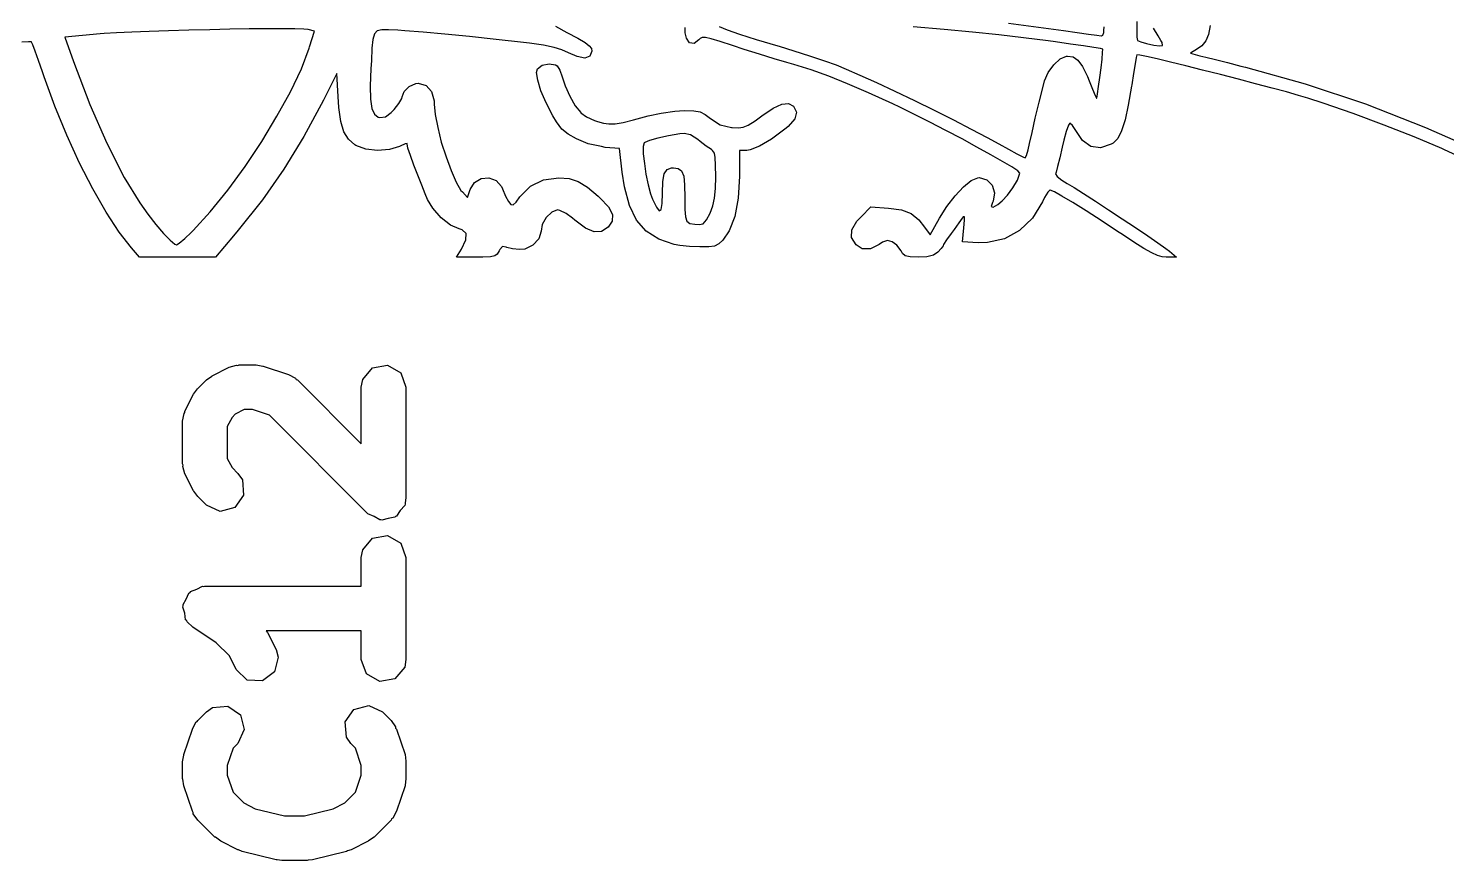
# Model space of a CAD drawing. Extents: x 83.4 to 116.6, y -116.6 to -83.4.
# Drawn here: x 106.759 to 111.523, y -91.118 to -88.323 of the extents above; entities that cross this region are included whole.
import ezdxf

# ---------------------------------------------------------------- set-up
doc = ezdxf.new("R2010")
doc.units = 0
doc.layers.add('BLACK', color=7, linetype='CONTINUOUS')

msp = doc.modelspace()

# ---------------------------------------------------------------- linework, layer by layer
at = {"layer": 'BLACK', "linetype": 'CONTINUOUS'}
for p, q in [((110.051, -88.3061), (110.185, -88.3237)), ((110.482, -88.3007), (110.482, -88.3304)), ((110.728, -88.3139), (110.723, -88.3439)), ((107, -88.3422), (106.882, -88.3526)), ((106.882, -88.3526), (106.911, -88.4351)), ((107.014, -88.3411), (107, -88.3422)), ((107.055, -88.3385), (107.014, -88.3411)), ((107.106, -88.336), (107.055, -88.3385)), ((107.165, -88.3336), (107.106, -88.336)), ((107.23, -88.3314), (107.165, -88.3336)), ((107.298, -88.3295), (107.23, -88.3314)), ((107.368, -88.3278), (107.298, -88.3295)), ((107.436, -88.3264), (107.368, -88.3278)), ((107.501, -88.3254), (107.436, -88.3264)), ((107.56, -88.3248), (107.501, -88.3254)), ((107.612, -88.3246), (107.56, -88.3248)), ((107.654, -88.325), (107.612, -88.3246)), ((107.684, -88.3259), (107.654, -88.325)), ((107.699, -88.3274), (107.684, -88.3259)), ((107.72, -88.3326), (107.699, -88.3274)), ((107.703, -88.3849), (107.72, -88.3326)), ((107.916, -88.3603), (107.913, -88.3899)), ((107.922, -88.3417), (107.916, -88.3603)), ((107.931, -88.3316), (107.922, -88.3417)), ((107.946, -88.3278), (107.931, -88.3316)), ((107.969, -88.328), (107.946, -88.3278)), ((108, -88.3299), (107.969, -88.328)), ((108.023, -88.3313), (108, -88.3299)), ((108.085, -88.336), (108.023, -88.3313)), ((108.158, -88.3426), (108.085, -88.336)), ((108.241, -88.3508), (108.158, -88.3426)), ((108.33, -88.3603), (108.241, -88.3508)), ((108.422, -88.3709), (108.33, -88.3603)), ((108.529, -88.3164), (108.568, -88.3374)), ((108.568, -88.3374), (108.605, -88.3566)), ((108.605, -88.3566), (108.629, -88.3708)), ((108.965, -88.3381), (108.965, -88.3206)), ((108.969, -88.3563), (108.965, -88.3381)), ((108.98, -88.3719), (108.969, -88.3563)), ((109.011, -88.362), (108.995, -88.3744)), ((109.015, -88.3574), (109.011, -88.362)), ((109.022, -88.3542), (109.015, -88.3574)), ((109.033, -88.3545), (109.022, -88.3542)), ((109.052, -88.3589), (109.033, -88.3545)), ((109.082, -88.3676), (109.052, -88.3589)), ((109.079, -88.3172), (109.106, -88.3282)), ((109.106, -88.3282), (109.147, -88.3425)), ((109.147, -88.3425), (109.203, -88.3605)), ((109.203, -88.3605), (109.276, -88.3822)), ((109.835, -88.3272), (109.731, -88.3187)), ((109.93, -88.3359), (109.835, -88.3272)), ((110.018, -88.345), (109.93, -88.3359)), ((110.101, -88.3548), (110.018, -88.345)), ((110.184, -88.3657), (110.101, -88.3548)), ((110.185, -88.3237), (110.236, -88.3309)), ((110.236, -88.3309), (110.282, -88.3374)), ((110.282, -88.3374), (110.32, -88.3428)), ((110.32, -88.3428), (110.348, -88.3465)), ((110.348, -88.3465), (110.362, -88.3484)), ((110.362, -88.3484), (110.363, -88.3485)), ((110.363, -88.3485), (110.368, -88.3463)), ((110.368, -88.3463), (110.371, -88.3372)), ((110.371, -88.3304), (110.372, -88.3187)), ((110.371, -88.3372), (110.371, -88.3304)), ((110.482, -88.3304), (110.482, -88.353)), ((110.482, -88.353), (110.484, -88.3638)), ((110.554, -88.348), (110.538, -88.3232)), ((110.563, -88.3642), (110.554, -88.348)), ((110.723, -88.3439), (110.714, -88.3657)), ((106.76, -88.3686), (106.737, -88.3702)), ((106.77, -88.3691), (106.76, -88.3686)), ((106.77, -88.3692), (106.77, -88.3691)), ((106.774, -88.3785), (106.77, -88.3692)), ((106.782, -88.4004), (106.774, -88.3785)), ((106.793, -88.4316), (106.782, -88.4004)), ((107.676, -88.4588), (107.702, -88.3895)), ((107.702, -88.3895), (107.703, -88.3849)), ((107.913, -88.3899), (107.911, -88.4327)), ((108.442, -88.3734), (108.422, -88.3709)), ((108.489, -88.3802), (108.442, -88.3734)), ((108.525, -88.3872), (108.489, -88.3802)), ((108.551, -88.3952), (108.525, -88.3872)), ((108.573, -88.4052), (108.551, -88.3952)), ((108.602, -88.418), (108.573, -88.4052)), ((108.629, -88.3708), (108.643, -88.3818)), ((108.643, -88.3818), (108.65, -88.3915)), ((108.651, -88.4), (108.645, -88.4172)), ((108.65, -88.3915), (108.651, -88.4)), ((108.995, -88.3744), (108.98, -88.3719)), ((109.124, -88.3813), (109.082, -88.3676)), ((109.163, -88.3939), (109.124, -88.3813)), ((109.215, -88.4102), (109.163, -88.3939)), ((109.264, -88.4255), (109.215, -88.4102)), ((109.276, -88.3822), (109.281, -88.3836)), ((109.281, -88.3836), (109.33, -88.3988)), ((109.33, -88.3988), (109.383, -88.4157)), ((110.209, -88.3691), (110.184, -88.3657)), ((110.259, -88.3763), (110.209, -88.3691)), ((110.303, -88.3826), (110.259, -88.3763)), ((110.337, -88.3878), (110.303, -88.3826)), ((110.36, -88.3914), (110.337, -88.3878)), ((110.368, -88.3932), (110.36, -88.3914)), ((110.365, -88.4266), (110.367, -88.4044)), ((110.367, -88.4044), (110.368, -88.3936)), ((110.368, -88.3936), (110.368, -88.3932)), ((110.484, -88.3638), (110.484, -88.3641)), ((110.484, -88.3641), (110.495, -88.3689)), ((110.495, -88.3689), (110.515, -88.3746)), ((110.515, -88.3746), (110.539, -88.3795)), ((110.539, -88.3795), (110.558, -88.3821)), ((110.558, -88.3821), (110.568, -88.3806)), ((110.567, -88.3713), (110.563, -88.3642)), ((110.568, -88.3806), (110.567, -88.3713)), ((110.686, -88.3916), (110.662, -88.4066)), ((110.662, -88.4066), (110.694, -88.4152)), ((110.7, -88.3818), (110.686, -88.3916)), ((110.714, -88.3657), (110.7, -88.3818)), ((106.806, -88.4689), (106.793, -88.4316)), ((106.911, -88.4351), (106.965, -88.5786)), ((107.909, -88.4579), (107.907, -88.517)), ((107.911, -88.4327), (107.909, -88.4579)), ((108.469, -88.459), (108.485, -88.4472)), ((108.485, -88.4472), (108.508, -88.4425)), ((108.508, -88.4425), (108.529, -88.4463)), ((108.529, -88.4463), (108.535, -88.4496)), ((108.535, -88.4496), (108.544, -88.4641)), ((108.628, -88.4232), (108.602, -88.418)), ((108.645, -88.4172), (108.628, -88.4232)), ((109.306, -88.4376), (109.264, -88.4255)), ((109.33, -88.4446), (109.306, -88.4376)), ((109.388, -88.4631), (109.33, -88.4446)), ((109.383, -88.4157), (109.433, -88.4321)), ((109.433, -88.4321), (109.472, -88.4461)), ((109.472, -88.4461), (109.506, -88.4599)), ((110.184, -88.4715), (110.203, -88.4453)), ((110.203, -88.4453), (110.225, -88.4256)), ((110.225, -88.4256), (110.246, -88.4164)), ((110.246, -88.4164), (110.249, -88.4163)), ((110.249, -88.4163), (110.268, -88.4193)), ((110.268, -88.4193), (110.284, -88.4301)), ((110.284, -88.4301), (110.299, -88.4511)), ((110.299, -88.4511), (110.316, -88.485)), ((110.358, -88.488), (110.362, -88.4559)), ((110.362, -88.4559), (110.365, -88.4266)), ((110.476, -88.4427), (110.471, -88.4747)), ((110.48, -88.4208), (110.476, -88.4427)), ((110.482, -88.4121), (110.48, -88.4208)), ((110.492, -88.4131), (110.482, -88.4121)), ((110.482, -88.4121), (110.482, -88.4121)), ((110.515, -88.4179), (110.492, -88.4131)), ((110.55, -88.4259), (110.515, -88.4179)), ((110.595, -88.4365), (110.55, -88.4259)), ((110.646, -88.4491), (110.595, -88.4365)), ((110.703, -88.4633), (110.646, -88.4491)), ((110.694, -88.4152), (110.714, -88.4203)), ((110.714, -88.4203), (110.746, -88.4284)), ((110.746, -88.4284), (110.786, -88.4385)), ((110.786, -88.4385), (110.831, -88.4498)), ((110.831, -88.4498), (110.847, -88.4538)), ((110.847, -88.4538), (111.047, -88.5094)), ((106.812, -88.4863), (106.806, -88.4689)), ((106.848, -88.585), (106.812, -88.4863)), ((107.639, -88.5362), (107.676, -88.4588)), ((107.795, -88.4748), (107.75, -88.5642)), ((107.799, -88.5518), (107.795, -88.4748)), ((108.466, -88.4711), (108.469, -88.459)), ((108.47, -88.4976), (108.466, -88.4711)), ((108.48, -88.5326), (108.47, -88.4976)), ((108.544, -88.4641), (108.552, -88.4856)), ((108.552, -88.4856), (108.562, -88.5166)), ((109.447, -88.4843), (109.388, -88.4631)), ((109.51, -88.5095), (109.447, -88.4843)), ((109.506, -88.4599), (109.552, -88.4801)), ((109.552, -88.4801), (109.608, -88.5054)), ((109.608, -88.5054), (109.669, -88.5345)), ((110.167, -88.519), (110.172, -88.4996)), ((110.172, -88.4996), (110.184, -88.4715)), ((110.316, -88.485), (110.322, -88.4996)), ((110.322, -88.4996), (110.333, -88.5279)), ((110.353, -88.5186), (110.358, -88.488)), ((110.471, -88.4747), (110.465, -88.5135)), ((110.763, -88.4784), (110.703, -88.4633)), ((110.823, -88.4938), (110.763, -88.4784)), ((110.881, -88.5091), (110.823, -88.4938)), ((107.594, -88.6187), (107.639, -88.5362)), ((107.802, -88.589), (107.799, -88.5518)), ((107.907, -88.517), (107.908, -88.5614)), ((108.014, -88.5535), (108.021, -88.5355)), ((108.021, -88.5355), (108.038, -88.5189)), ((108.038, -88.5189), (108.06, -88.5089)), ((108.06, -88.5089), (108.068, -88.5079)), ((108.068, -88.5079), (108.095, -88.5153)), ((108.095, -88.5153), (108.113, -88.5358)), ((108.113, -88.5358), (108.122, -88.5672)), ((108.498, -88.5733), (108.48, -88.5326)), ((108.562, -88.5166), (108.578, -88.5513)), ((108.578, -88.5513), (108.596, -88.5833)), ((109.581, -88.54), (109.51, -88.5095)), ((109.663, -88.5772), (109.581, -88.54)), ((109.669, -88.5345), (109.735, -88.5659)), ((110.154, -88.5717), (110.167, -88.519)), ((110.333, -88.5279), (110.342, -88.5484)), ((110.342, -88.5484), (110.347, -88.5578)), ((110.348, -88.5579), (110.35, -88.5433)), ((110.35, -88.5433), (110.353, -88.5186)), ((110.464, -88.5175), (110.453, -88.5817)), ((110.465, -88.5135), (110.464, -88.5175)), ((110.936, -88.5237), (110.881, -88.5091)), ((110.985, -88.537), (110.936, -88.5237)), ((111.025, -88.5485), (110.985, -88.537)), ((111.056, -88.5575), (111.025, -88.5485)), ((111.047, -88.5094), (111.25, -88.5773)), ((106.888, -88.6822), (106.848, -88.585)), ((106.965, -88.5786), (107.022, -88.7084)), ((107.75, -88.5642), (107.684, -88.6861)), ((107.809, -88.6358), (107.802, -88.589)), ((107.908, -88.5614), (107.913, -88.5925)), ((107.913, -88.5925), (107.921, -88.612)), ((107.977, -88.6064), (107.988, -88.5956)), ((107.988, -88.5956), (108.003, -88.5754)), ((108.003, -88.5754), (108.013, -88.5586)), ((108.013, -88.5586), (108.014, -88.5535)), ((108.122, -88.5672), (108.122, -88.5774)), ((108.122, -88.5774), (108.125, -88.6127)), ((108.52, -88.6166), (108.498, -88.5733)), ((108.596, -88.5833), (108.614, -88.6061)), ((108.93, -88.6014), (108.962, -88.5996)), ((108.962, -88.5996), (108.994, -88.6004)), ((108.994, -88.6004), (109.015, -88.604)), ((109.222, -88.6173), (109.261, -88.5916)), ((109.261, -88.5916), (109.29, -88.5779)), ((109.29, -88.5779), (109.312, -88.5757)), ((109.312, -88.5757), (109.329, -88.5845)), ((109.329, -88.5845), (109.329, -88.5846)), ((109.329, -88.5846), (109.339, -88.6044)), ((109.686, -88.5884), (109.663, -88.5772)), ((109.735, -88.6121), (109.686, -88.5884)), ((109.735, -88.5659), (109.801, -88.5985)), ((109.801, -88.5985), (109.866, -88.6308)), ((110.141, -88.6247), (110.154, -88.5717)), ((110.347, -88.5578), (110.348, -88.5579)), ((110.453, -88.5817), (110.443, -88.631)), ((111.108, -88.5746), (111.056, -88.5575)), ((111.209, -88.6095), (111.108, -88.5746)), ((111.25, -88.5773), (111.452, -88.6557)), ((107.543, -88.7032), (107.594, -88.6187)), ((107.819, -88.6704), (107.809, -88.6358)), ((107.921, -88.612), (107.934, -88.6216)), ((107.934, -88.6216), (107.94, -88.6229)), ((107.94, -88.6229), (107.958, -88.6203)), ((107.958, -88.6203), (107.977, -88.6064)), ((108.125, -88.6127), (108.134, -88.6567)), ((108.533, -88.6377), (108.52, -88.6166)), ((108.551, -88.6614), (108.533, -88.6377)), ((108.614, -88.6061), (108.615, -88.6073)), ((108.615, -88.6073), (108.634, -88.6202)), ((108.634, -88.6202), (108.661, -88.6327)), ((108.661, -88.6327), (108.671, -88.6365)), ((108.671, -88.6365), (108.691, -88.6418)), ((108.691, -88.6418), (108.709, -88.6443)), ((108.709, -88.6443), (108.73, -88.6434)), ((108.73, -88.6434), (108.757, -88.6389)), ((108.757, -88.6389), (108.792, -88.6303)), ((108.792, -88.6303), (108.841, -88.6173)), ((108.841, -88.6173), (108.884, -88.6078)), ((108.884, -88.6078), (108.93, -88.6014)), ((109.015, -88.604), (109.032, -88.6123)), ((109.032, -88.6123), (109.05, -88.6259)), ((109.05, -88.6259), (109.083, -88.6468)), ((109.083, -88.6468), (109.121, -88.6559)), ((109.16, -88.6553), (109.177, -88.648)), ((109.177, -88.648), (109.2, -88.6337)), ((109.2, -88.6337), (109.222, -88.6173)), ((109.333, -88.6272), (109.311, -88.6527)), ((109.339, -88.6044), (109.333, -88.6272)), ((109.787, -88.6384), (109.735, -88.6121)), ((109.841, -88.6662), (109.787, -88.6384)), ((109.866, -88.6308), (109.926, -88.6615)), ((110.13, -88.6727), (110.141, -88.6247)), ((110.257, -88.6413), (110.252, -88.6488)), ((110.257, -88.6414), (110.257, -88.6413)), ((110.266, -88.6496), (110.257, -88.6414)), ((110.443, -88.631), (110.431, -88.6674)), ((111.313, -88.6482), (111.209, -88.6095)), ((111.414, -88.6879), (111.313, -88.6482)), ((106.931, -88.7755), (106.888, -88.6822)), ((107.684, -88.6861), (107.617, -88.7963)), ((107.834, -88.6955), (107.819, -88.6704)), ((107.855, -88.7139), (107.834, -88.6955)), ((108.134, -88.6567), (108.146, -88.7054)), ((108.572, -88.6786), (108.551, -88.6614)), ((108.6, -88.6947), (108.572, -88.6786)), ((108.639, -88.7112), (108.6, -88.6947)), ((108.873, -88.6916), (108.845, -88.6996)), ((108.909, -88.6839), (108.873, -88.6916)), ((108.947, -88.6774), (108.909, -88.6839)), ((108.962, -88.6763), (108.947, -88.6774)), ((108.983, -88.6813), (108.962, -88.6763)), ((109.007, -88.6968), (108.983, -88.6813)), ((109.121, -88.6559), (109.123, -88.6561)), ((109.123, -88.6561), (109.144, -88.6574)), ((109.144, -88.6574), (109.16, -88.6553)), ((109.255, -88.6949), (109.215, -88.7194)), ((109.304, -88.6586), (109.255, -88.6949)), ((109.311, -88.6527), (109.304, -88.6586)), ((109.895, -88.6944), (109.841, -88.6662)), ((109.945, -88.7219), (109.895, -88.6944)), ((109.926, -88.6615), (109.979, -88.6893)), ((109.979, -88.6893), (110.018, -88.7108)), ((110.122, -88.71), (110.13, -88.6727)), ((110.245, -88.6692), (110.237, -88.6991)), ((110.252, -88.6488), (110.245, -88.6692)), ((110.277, -88.6667), (110.266, -88.6496)), ((110.299, -88.7002), (110.277, -88.6667)), ((110.418, -88.6926), (110.403, -88.7084)), ((110.431, -88.6674), (110.418, -88.6926)), ((111.506, -88.7264), (111.414, -88.6879)), ((111.452, -88.6557), (111.648, -88.7427)), ((107.022, -88.7084), (107.081, -88.8237)), ((107.487, -88.7868), (107.543, -88.7032)), ((107.859, -88.7166), (107.855, -88.7139)), ((107.892, -88.7285), (107.859, -88.7166)), ((107.932, -88.7333), (107.892, -88.7285)), ((107.972, -88.7306), (107.932, -88.7333)), ((108.006, -88.7202), (107.972, -88.7306)), ((108.008, -88.719), (108.006, -88.7202)), ((108.024, -88.7116), (108.008, -88.719)), ((108.031, -88.7099), (108.024, -88.7116)), ((108.031, -88.711), (108.031, -88.7099)), ((108.034, -88.7253), (108.031, -88.711)), ((108.043, -88.7504), (108.034, -88.7253)), ((108.146, -88.7054), (108.162, -88.7548)), ((108.684, -88.7204), (108.639, -88.7112)), ((108.696, -88.7229), (108.684, -88.7204)), ((108.744, -88.7263), (108.696, -88.7229)), ((108.753, -88.8067), (108.744, -88.7263)), ((108.827, -88.708), (108.824, -88.7204)), ((108.824, -88.7204), (108.824, -88.7449)), ((108.829, -88.7067), (108.827, -88.708)), ((108.845, -88.6996), (108.829, -88.7067)), ((109.015, -88.7029), (109.007, -88.6968)), ((109.036, -88.7189), (109.015, -88.7029)), ((109.053, -88.7297), (109.036, -88.7189)), ((109.057, -88.7334), (109.053, -88.7297)), ((109.063, -88.7421), (109.057, -88.7334)), ((109.066, -88.7575), (109.063, -88.7421)), ((109.172, -88.7329), (109.147, -88.7329)), ((109.147, -88.7329), (109.147, -88.8197)), ((109.183, -88.7316), (109.172, -88.7329)), ((109.215, -88.7194), (109.183, -88.7316)), ((109.992, -88.7475), (109.945, -88.7219)), ((110.018, -88.7108), (110.051, -88.7294)), ((110.051, -88.7294), (110.079, -88.7446)), ((110.111, -88.7505), (110.117, -88.7311)), ((110.117, -88.7311), (110.122, -88.71)), ((110.231, -88.7225), (110.223, -88.7578)), ((110.237, -88.6991), (110.231, -88.7225)), ((110.328, -88.7204), (110.299, -88.7002)), ((110.36, -88.7245), (110.328, -88.7204)), ((110.396, -88.7124), (110.36, -88.7245)), ((110.403, -88.7084), (110.396, -88.7124)), ((111.515, -88.7308), (111.506, -88.7264)), ((111.581, -88.761), (111.515, -88.7308)), ((106.975, -88.8624), (106.931, -88.7755)), ((107.429, -88.8664), (107.487, -88.7868)), ((108.054, -88.7822), (108.043, -88.7504)), ((108.067, -88.8168), (108.054, -88.7822)), ((108.162, -88.7548), (108.179, -88.801)), ((108.824, -88.7449), (108.828, -88.7771)), ((108.828, -88.7771), (108.833, -88.8131)), ((108.904, -88.7972), (108.919, -88.7916)), ((108.919, -88.7916), (108.926, -88.7913)), ((108.926, -88.7913), (108.942, -88.7936)), ((109.067, -88.7828), (109.066, -88.7575)), ((109.068, -88.8213), (109.067, -88.7828)), ((110.031, -88.7702), (109.992, -88.7475)), ((110.062, -88.7887), (110.031, -88.7702)), ((110.082, -88.8021), (110.062, -88.7887)), ((110.079, -88.7446), (110.099, -88.7547)), ((110.099, -88.7547), (110.107, -88.7579)), ((110.107, -88.7579), (110.111, -88.7505)), ((110.216, -88.7871), (110.211, -88.8066)), ((110.223, -88.7578), (110.216, -88.7871)), ((107.081, -88.8237), (107.133, -88.9094)), ((107.617, -88.7963), (107.545, -88.8996)), ((108.08, -88.8503), (108.067, -88.8168)), ((108.179, -88.801), (108.196, -88.8398)), ((108.257, -88.8407), (108.28, -88.8276)), ((108.28, -88.8276), (108.306, -88.8254)), ((108.306, -88.8254), (108.33, -88.8342)), ((108.33, -88.8342), (108.348, -88.8541)), ((108.446, -88.8531), (108.489, -88.8317)), ((108.489, -88.8317), (108.541, -88.8249)), ((108.541, -88.8249), (108.541, -88.8249)), ((108.541, -88.8249), (108.575, -88.828)), ((108.575, -88.828), (108.606, -88.8379)), ((108.606, -88.8379), (108.637, -88.8567)), ((108.761, -88.8552), (108.753, -88.8067)), ((108.833, -88.8131), (108.841, -88.8486)), ((108.889, -88.8767), (108.89, -88.8372)), ((108.89, -88.8372), (108.895, -88.8116)), ((108.895, -88.8116), (108.904, -88.7972)), ((108.942, -88.7936), (108.953, -88.8022)), ((108.953, -88.8022), (108.96, -88.8198)), ((108.96, -88.8198), (108.963, -88.8488)), ((109.067, -88.8609), (109.068, -88.8213)), ((109.147, -88.8197), (109.143, -88.8932)), ((109.9, -88.8557), (109.926, -88.8347)), ((109.926, -88.8347), (109.948, -88.8249)), ((109.948, -88.8249), (109.952, -88.8246)), ((109.952, -88.8246), (109.978, -88.8317)), ((109.978, -88.8317), (109.996, -88.8501)), ((110.066, -88.8587), (110.081, -88.8332)), ((110.081, -88.8332), (110.088, -88.813)), ((110.089, -88.8091), (110.082, -88.8021)), ((110.088, -88.813), (110.089, -88.8091)), ((110.211, -88.8066), (110.209, -88.8121)), ((110.209, -88.8121), (110.214, -88.8202)), ((110.214, -88.8202), (110.23, -88.8329)), ((110.23, -88.8329), (110.248, -88.8445)), ((107.02, -88.9405), (106.975, -88.8624)), ((107.37, -88.939), (107.429, -88.8664)), ((108.092, -88.8786), (108.08, -88.8503)), ((108.1, -88.8978), (108.092, -88.8786)), ((108.196, -88.8398), (108.212, -88.8674)), ((108.212, -88.8674), (108.217, -88.8727)), ((108.217, -88.8727), (108.234, -88.8916)), ((108.234, -88.8916), (108.243, -88.8645)), ((108.243, -88.8645), (108.257, -88.8407)), ((108.348, -88.8541), (108.351, -88.8623)), ((108.351, -88.8623), (108.362, -88.8866)), ((108.362, -88.8866), (108.372, -88.9049)), ((108.41, -88.8895), (108.446, -88.8531)), ((108.637, -88.8567), (108.673, -88.8866)), ((108.673, -88.8866), (108.68, -88.893)), ((108.778, -88.9177), (108.761, -88.8552)), ((108.841, -88.8486), (108.849, -88.8794)), ((108.849, -88.8794), (108.855, -88.8964)), ((108.888, -88.9115), (108.889, -88.8767)), ((108.963, -88.8488), (108.964, -88.8919)), ((109.064, -88.8938), (109.067, -88.8609)), ((109.844, -88.9213), (109.872, -88.8855)), ((109.872, -88.8855), (109.9, -88.8557)), ((109.996, -88.8501), (110.004, -88.8755)), ((110.004, -88.8755), (109.999, -88.9035)), ((110.03, -88.9027), (110.048, -88.8837)), ((110.048, -88.8837), (110.066, -88.8587)), ((110.183, -88.8731), (110.172, -88.8908)), ((110.19, -88.8663), (110.183, -88.8731)), ((110.191, -88.8663), (110.19, -88.8663)), ((110.205, -88.8721), (110.191, -88.8663)), ((110.23, -88.8863), (110.205, -88.8721)), ((110.267, -88.908), (110.23, -88.8863)), ((110.248, -88.8445), (110.271, -88.8579)), ((110.271, -88.8579), (110.303, -88.8782)), ((110.303, -88.8782), (110.343, -88.9035)), ((107.133, -88.9094), (107.16, -88.9467)), ((107.545, -88.8996), (107.464, -89.001)), ((108.118, -88.9265), (108.1, -88.8978)), ((108.146, -88.9594), (108.118, -88.9265)), ((108.372, -88.9049), (108.38, -88.9148)), ((108.38, -88.9148), (108.387, -88.9159)), ((108.387, -88.9159), (108.397, -88.9066)), ((108.397, -88.9066), (108.41, -88.8895)), ((108.536, -88.9329), (108.517, -88.9402)), ((108.544, -88.9344), (108.536, -88.9329)), ((108.565, -88.9444), (108.544, -88.9344)), ((108.68, -88.893), (108.708, -88.923)), ((108.708, -88.923), (108.721, -88.9483)), ((108.802, -88.967), (108.778, -88.9177)), ((108.855, -88.8964), (108.869, -88.9237)), ((108.869, -88.9237), (108.878, -88.9355)), ((108.878, -88.9355), (108.884, -88.9315)), ((108.884, -88.9315), (108.888, -88.9115)), ((108.964, -88.8919), (108.964, -88.8923)), ((108.964, -88.8923), (108.964, -88.9312)), ((108.964, -88.9312), (108.966, -88.9564)), ((109.049, -88.9433), (109.058, -88.9196)), ((109.058, -88.9196), (109.064, -88.8938)), ((109.143, -88.8932), (109.132, -88.9548)), ((109.556, -88.9558), (109.589, -88.9224)), ((109.589, -88.9224), (109.648, -88.9266)), ((109.648, -88.9266), (109.692, -88.9325)), ((109.692, -88.9325), (109.724, -88.9448)), ((109.819, -88.9603), (109.844, -88.9213)), ((109.997, -88.9085), (109.993, -88.9216)), ((109.993, -88.9216), (109.999, -88.9235)), ((109.999, -88.9035), (109.997, -88.9085)), ((109.999, -88.9235), (110.015, -88.9143)), ((110.015, -88.9143), (110.03, -88.9027)), ((110.165, -88.9058), (110.131, -88.9608)), ((110.172, -88.8908), (110.165, -88.9058)), ((110.312, -88.9364), (110.267, -88.908)), ((110.343, -88.9035), (110.387, -88.9322)), ((110.387, -88.9322), (110.433, -88.9624)), ((107.064, -89.0072), (107.02, -88.9405)), ((107.16, -88.9467), (107.187, -88.9817)), ((107.187, -88.9817), (107.213, -89.0119)), ((107.313, -89.0017), (107.37, -88.939)), ((108.177, -88.9841), (108.146, -88.9594)), ((108.498, -88.9585), (108.485, -88.9824)), ((108.517, -88.9402), (108.498, -88.9585)), ((108.587, -88.9609), (108.565, -88.9444)), ((108.594, -88.9675), (108.587, -88.9609)), ((108.63, -88.994), (108.594, -88.9675)), ((108.72, -88.9708), (108.706, -88.9913)), ((108.721, -88.9483), (108.72, -88.9708)), ((108.834, -89.0043), (108.802, -88.967)), ((108.966, -88.9564), (108.971, -88.9711)), ((108.971, -88.9711), (108.981, -88.9784)), ((108.981, -88.9784), (108.998, -88.9811)), ((108.998, -88.9811), (109.012, -88.9819)), ((109.012, -88.9819), (109.025, -88.9791)), ((109.025, -88.9791), (109.037, -88.9666)), ((109.037, -88.9666), (109.049, -88.9433)), ((109.132, -88.9548), (109.113, -89.0035)), ((109.525, -89), (109.542, -88.971)), ((109.542, -88.971), (109.556, -88.9558)), ((109.724, -88.9448), (109.75, -88.9658)), ((109.75, -88.9658), (109.769, -88.9903)), ((109.788, -89.0169), (109.819, -88.9603)), ((109.884, -88.9764), (109.868, -88.9988)), ((109.895, -88.9609), (109.884, -88.9764)), ((109.899, -88.9561), (109.895, -88.9609)), ((109.903, -88.9556), (109.899, -88.9561)), ((109.901, -88.9929), (109.903, -88.9671)), ((109.903, -88.9671), (109.903, -88.9556)), ((110.131, -88.9608), (110.088, -89.0024)), ((110.365, -88.9705), (110.312, -88.9364)), ((110.424, -89.0094), (110.365, -88.9705)), ((110.433, -88.9624), (110.478, -88.9922)), ((107.105, -89.0601), (107.064, -89.0072)), ((107.213, -89.0119), (107.235, -89.0347)), ((107.266, -89.044), (107.284, -89.0293)), ((107.284, -89.0293), (107.306, -89.0082)), ((107.306, -89.0082), (107.313, -89.0017)), ((107.448, -89.02), (107.387, -89.0913)), ((107.464, -89.001), (107.448, -89.02)), ((108.206, -88.9968), (108.177, -88.9841)), ((108.216, -88.9996), (108.206, -88.9968)), ((108.229, -89.0124), (108.216, -88.9996)), ((108.228, -89.0338), (108.229, -89.0124)), ((108.481, -89.0038), (108.473, -89.03)), ((108.485, -88.9824), (108.481, -89.0038)), ((108.659, -89.0066), (108.63, -88.994)), ((108.684, -89.0055), (108.659, -89.0066)), ((108.706, -88.9913), (108.684, -89.0055)), ((108.876, -89.0311), (108.834, -89.0043)), ((109.113, -89.0035), (109.092, -89.034)), ((109.524, -89.0259), (109.525, -89)), ((109.539, -89.0496), (109.524, -89.0259)), ((109.769, -88.9903), (109.788, -89.0169)), ((109.858, -89.0125), (109.843, -89.0333)), ((109.868, -88.9988), (109.858, -89.0125)), ((109.896, -89.0404), (109.901, -88.9929)), ((110.038, -89.0298), (109.98, -89.0424)), ((110.088, -89.0024), (110.038, -89.0298)), ((110.427, -89.0115), (110.424, -89.0094)), ((110.472, -89.0412), (110.427, -89.0115)), ((110.478, -88.9922), (110.519, -89.02)), ((110.519, -89.02), (110.553, -89.0439)), ((107.132, -89.0913), (107.105, -89.0601)), ((107.235, -89.0347), (107.251, -89.0476)), ((107.251, -89.0476), (107.257, -89.0496)), ((107.257, -89.0496), (107.266, -89.044)), ((108.197, -89.0913), (108.214, -89.0642)), ((108.214, -89.0642), (108.228, -89.0338)), ((108.34, -89.0708), (108.334, -89.081)), ((108.343, -89.0659), (108.34, -89.0708)), ((108.352, -89.0555), (108.343, -89.0659)), ((108.364, -89.0583), (108.352, -89.0555)), ((108.366, -89.0588), (108.364, -89.0583)), ((108.385, -89.0641), (108.366, -89.0588)), ((108.409, -89.0663), (108.385, -89.0641)), ((108.426, -89.0643), (108.409, -89.0663)), ((108.453, -89.0514), (108.426, -89.0643)), ((108.473, -89.03), (108.453, -89.0514)), ((108.928, -89.0489), (108.876, -89.0311)), ((108.947, -89.0521), (108.928, -89.0489)), ((108.98, -89.0555), (108.947, -89.0521)), ((109.014, -89.0571), (108.98, -89.0555)), ((109.044, -89.0569), (109.014, -89.0571)), ((109.064, -89.0541), (109.044, -89.0569)), ((109.078, -89.047), (109.064, -89.0541)), ((109.092, -89.034), (109.078, -89.047)), ((109.56, -89.0632), (109.539, -89.0496)), ((109.588, -89.0638), (109.56, -89.0632)), ((109.617, -89.0485), (109.588, -89.0638)), ((109.628, -89.041), (109.617, -89.0485)), ((109.644, -89.0354), (109.628, -89.041)), ((109.66, -89.0401), (109.644, -89.0354)), ((109.676, -89.0508), (109.66, -89.0401)), ((109.69, -89.0703), (109.676, -89.0508)), ((109.695, -89.0794), (109.69, -89.0703)), ((109.814, -89.0746), (109.799, -89.0849)), ((109.825, -89.0619), (109.814, -89.0746)), ((109.831, -89.0533), (109.825, -89.0619)), ((109.833, -89.0485), (109.831, -89.0533)), ((109.843, -89.0333), (109.833, -89.0485)), ((109.949, -89.0429), (109.896, -89.0404)), ((109.98, -89.0424), (109.949, -89.0429)), ((110.506, -89.0626), (110.472, -89.0412)), ((110.532, -89.077), (110.506, -89.0626)), ((110.551, -89.0858), (110.532, -89.077)), ((110.553, -89.0439), (110.579, -89.0621)), ((110.579, -89.0621), (110.592, -89.0716)), ((110.592, -89.0716), (110.615, -89.0913)), ((107.387, -89.0913), (107.132, -89.0913)), ((108.264, -89.0913), (108.197, -89.0913)), ((108.285, -89.0912), (108.264, -89.0913)), ((108.311, -89.0901), (108.285, -89.0912)), ((108.326, -89.0871), (108.311, -89.0901)), ((108.334, -89.081), (108.326, -89.0871)), ((109.704, -89.0871), (109.695, -89.0794)), ((109.721, -89.0905), (109.704, -89.0871)), ((109.749, -89.0913), (109.721, -89.0905)), ((109.777, -89.09), (109.749, -89.0913)), ((109.799, -89.0849), (109.777, -89.09)), ((110.567, -89.0901), (110.551, -89.0858)), ((110.581, -89.0913), (110.567, -89.0901)), ((110.615, -89.0913), (110.581, -89.0913)), ((107.433, -89.4612), (107.458, -89.4537)), ((107.458, -89.4537), (107.463, -89.4548)), ((107.463, -89.4548), (107.467, -89.4533)), ((107.467, -89.4533), (107.524, -89.4533)), ((107.524, -89.4533), (107.546, -89.4571)), ((107.546, -89.4571), (107.548, -89.4571)), ((107.548, -89.4571), (107.633, -89.4857)), ((107.915, -89.4633), (107.965, -89.4544)), ((107.965, -89.4544), (108.01, -89.48)), ((107.328, -89.5324), (107.357, -89.5038)), ((107.357, -89.5038), (107.375, -89.4909)), ((107.375, -89.4909), (107.376, -89.4897)), ((107.376, -89.4897), (107.433, -89.4612)), ((107.633, -89.4857), (107.656, -89.4981)), ((107.656, -89.4981), (107.659, -89.5019)), ((107.659, -89.5019), (107.663, -89.5038)), ((107.663, -89.5038), (107.877, -89.7186)), ((107.877, -89.5283), (107.882, -89.5026)), ((107.882, -89.5026), (107.915, -89.4633)), ((108.01, -89.48), (108.027, -89.5283)), ((107.285, -89.609), (107.314, -89.5519)), ((107.314, -89.5519), (107.327, -89.5338)), ((107.327, -89.5338), (107.328, -89.5324)), ((107.877, -89.7186), (107.877, -89.5283)), ((108.027, -89.5283), (108.027, -89.8997)), ((107.277, -89.6425), (107.282, -89.6169)), ((107.277, -89.7854), (107.277, -89.6425)), ((107.282, -89.6169), (107.285, -89.6135)), ((107.285, -89.6135), (107.285, -89.609)), ((107.443, -89.6298), (107.427, -89.6602)), ((107.454, -89.6185), (107.443, -89.6298)), ((107.484, -89.6033), (107.454, -89.6185)), ((107.512, -89.6033), (107.484, -89.6033)), ((107.569, -89.6224), (107.512, -89.6033)), ((107.899, -89.9527), (107.569, -89.6224)), ((107.427, -89.6602), (107.427, -89.7677)), ((107.279, -89.7896), (107.277, -89.7854)), ((107.278, -89.794), (107.279, -89.7896)), ((107.427, -89.7677), (107.443, -89.7981)), ((107.285, -89.8189), (107.278, -89.794)), ((107.314, -89.8761), (107.285, -89.8189)), ((107.443, -89.7981), (107.463, -89.8181)), ((107.463, -89.8181), (107.478, -89.8394)), ((107.478, -89.8394), (107.482, -89.8905)), ((107.315, -89.8772), (107.314, -89.8761)), ((107.328, -89.8956), (107.315, -89.8772)), ((107.357, -89.9241), (107.328, -89.8956)), ((107.403, -89.9458), (107.357, -89.9241)), ((107.453, -89.9325), (107.403, -89.9458)), ((107.482, -89.8905), (107.453, -89.9325)), ((108.023, -89.9253), (108.008, -89.9426)), ((108.024, -89.9207), (108.023, -89.9253)), ((108.025, -89.9191), (108.024, -89.9207)), ((108.027, -89.8997), (108.025, -89.9158)), ((108.025, -89.9158), (108.025, -89.9191)), ((107.92, -89.9623), (107.899, -89.9527)), ((107.939, -89.9735), (107.92, -89.9623)), ((107.943, -89.9729), (107.939, -89.9735)), ((107.946, -89.9744), (107.943, -89.9729)), ((107.968, -89.9686), (107.946, -89.9744)), ((107.99, -89.9646), (107.968, -89.9686)), ((107.992, -89.962), (107.99, -89.9646)), ((107.995, -89.9611), (107.992, -89.962)), ((108.008, -89.9426), (107.995, -89.9611)), ((107.915, -90.0347), (107.965, -90.0258)), ((107.965, -90.0258), (108.01, -90.0515)), ((107.877, -90.0997), (107.882, -90.074)), ((107.882, -90.074), (107.915, -90.0347)), ((108.01, -90.0515), (108.027, -90.0997)), ((107.877, -90.1961), (107.877, -90.0997)), ((108.027, -90.0997), (108.027, -90.4425)), ((107.289, -90.2392), (107.298, -90.2193)), ((107.298, -90.2193), (107.302, -90.2174)), ((107.302, -90.2174), (107.304, -90.2137)), ((107.304, -90.2137), (107.325, -90.2062)), ((107.325, -90.2062), (107.344, -90.1966)), ((107.344, -90.1966), (107.348, -90.1976)), ((107.348, -90.1976), (107.352, -90.1961)), ((107.352, -90.1961), (107.877, -90.1961)), ((107.278, -90.2663), (107.279, -90.2623)), ((107.284, -90.2872), (107.278, -90.2663)), ((107.279, -90.2581), (107.289, -90.2392)), ((107.279, -90.2623), (107.279, -90.2581)), ((107.287, -90.3086), (107.284, -90.2872)), ((107.291, -90.3114), (107.287, -90.3086)), ((107.292, -90.3155), (107.291, -90.3114)), ((107.311, -90.3335), (107.292, -90.3155)), ((107.39, -90.3865), (107.311, -90.3335)), ((107.877, -90.3461), (107.558, -90.3461)), ((107.558, -90.3461), (107.561, -90.3507)), ((107.561, -90.3507), (107.562, -90.3519)), ((107.562, -90.3519), (107.591, -90.409)), ((107.877, -90.4425), (107.877, -90.3461)), ((107.434, -90.4298), (107.39, -90.3865)), ((107.591, -90.409), (107.598, -90.434)), ((107.457, -90.4761), (107.434, -90.4298)), ((107.598, -90.434), (107.586, -90.4839)), ((107.895, -90.4907), (107.877, -90.4425)), ((108.027, -90.4425), (108.023, -90.4682)), ((107.494, -90.5113), (107.457, -90.4761)), ((107.586, -90.4839), (107.545, -90.5144)), ((107.939, -90.5164), (107.895, -90.4907)), ((108.023, -90.4682), (107.99, -90.5075)), ((107.545, -90.5144), (107.494, -90.5113)), ((107.99, -90.5075), (107.939, -90.5164)), ((107.378, -90.6031), (107.429, -90.5987)), ((107.429, -90.5987), (107.471, -90.6281)), ((107.852, -90.6097), (107.902, -90.5964)), ((107.902, -90.5964), (107.948, -90.6181)), ((107.326, -90.6507), (107.328, -90.6466)), ((107.328, -90.6466), (107.357, -90.6181)), ((107.357, -90.6181), (107.378, -90.6031)), ((107.471, -90.6281), (107.484, -90.6776)), ((107.823, -90.6517), (107.852, -90.6097)), ((107.948, -90.6181), (107.977, -90.6466)), ((107.977, -90.6466), (107.992, -90.668)), ((107.281, -90.7617), (107.31, -90.676)), ((107.31, -90.676), (107.322, -90.6531)), ((107.322, -90.6531), (107.326, -90.6507)), ((107.484, -90.6776), (107.463, -90.7241)), ((107.827, -90.7028), (107.823, -90.6517)), ((107.992, -90.668), (107.992, -90.6725)), ((107.992, -90.6725), (107.995, -90.676)), ((107.995, -90.676), (108.024, -90.7617)), ((107.447, -90.7402), (107.427, -90.7976)), ((107.463, -90.7241), (107.447, -90.7402)), ((107.842, -90.7241), (107.827, -90.7028)), ((107.858, -90.7402), (107.842, -90.7241)), ((107.877, -90.7976), (107.858, -90.7402)), ((107.277, -90.7854), (107.281, -90.7633)), ((107.277, -90.8425), (107.277, -90.7854)), ((107.281, -90.7633), (107.281, -90.7617)), ((108.024, -90.7617), (108.027, -90.7839)), ((108.027, -90.7839), (108.027, -90.7854)), ((108.027, -90.7854), (108.027, -90.8425)), ((107.427, -90.7976), (107.427, -90.8304)), ((107.427, -90.8304), (107.447, -90.8877)), ((107.858, -90.8877), (107.877, -90.8304)), ((107.877, -90.8304), (107.877, -90.7976)), ((107.278, -90.8441), (107.277, -90.8425)), ((107.281, -90.8663), (107.278, -90.8441)), ((107.31, -90.952), (107.281, -90.8663)), ((108.024, -90.8663), (107.995, -90.952)), ((108.027, -90.8425), (108.024, -90.8646)), ((108.024, -90.8646), (108.024, -90.8663)), ((107.447, -90.8877), (107.483, -90.9238)), ((107.483, -90.9238), (107.521, -90.9432)), ((107.783, -90.9432), (107.822, -90.9238)), ((107.822, -90.9238), (107.858, -90.8877)), ((107.313, -90.9555), (107.31, -90.952)), ((107.313, -90.9599), (107.313, -90.9555)), ((107.328, -90.9813), (107.313, -90.9599)), ((107.385, -91.0384), (107.328, -90.9813)), ((107.521, -90.9432), (107.619, -90.9675)), ((107.619, -90.9675), (107.686, -90.9675)), ((107.686, -90.9675), (107.783, -90.9432)), ((107.977, -90.9813), (107.92, -91.0384)), ((107.979, -90.9772), (107.977, -90.9813)), ((107.983, -90.9749), (107.979, -90.9772)), ((107.995, -90.952), (107.983, -90.9749)), ((107.387, -91.0391), (107.385, -91.0384)), ((107.405, -91.0525), (107.387, -91.0391)), ((107.462, -91.081), (107.405, -91.0525)), ((107.9, -91.0525), (107.843, -91.081)), ((107.901, -91.0513), (107.9, -91.0525)), ((107.92, -91.0384), (107.901, -91.0513)), ((107.465, -91.0815), (107.462, -91.081)), ((107.477, -91.0867), (107.465, -91.0815)), ((107.591, -91.1153), (107.477, -91.0867)), ((107.595, -91.1149), (107.591, -91.1153)), ((107.61, -91.1175), (107.595, -91.1149)), ((107.695, -91.1175), (107.61, -91.1175)), ((107.699, -91.1164), (107.695, -91.1175)), ((107.713, -91.1153), (107.699, -91.1164)), ((107.828, -91.0867), (107.713, -91.1153)), ((107.831, -91.0847), (107.828, -91.0867)), ((107.843, -91.081), (107.831, -91.0847))]:
    msp.add_line(p, q, dxfattribs=at)

doc.saveas('drawing.dxf')
